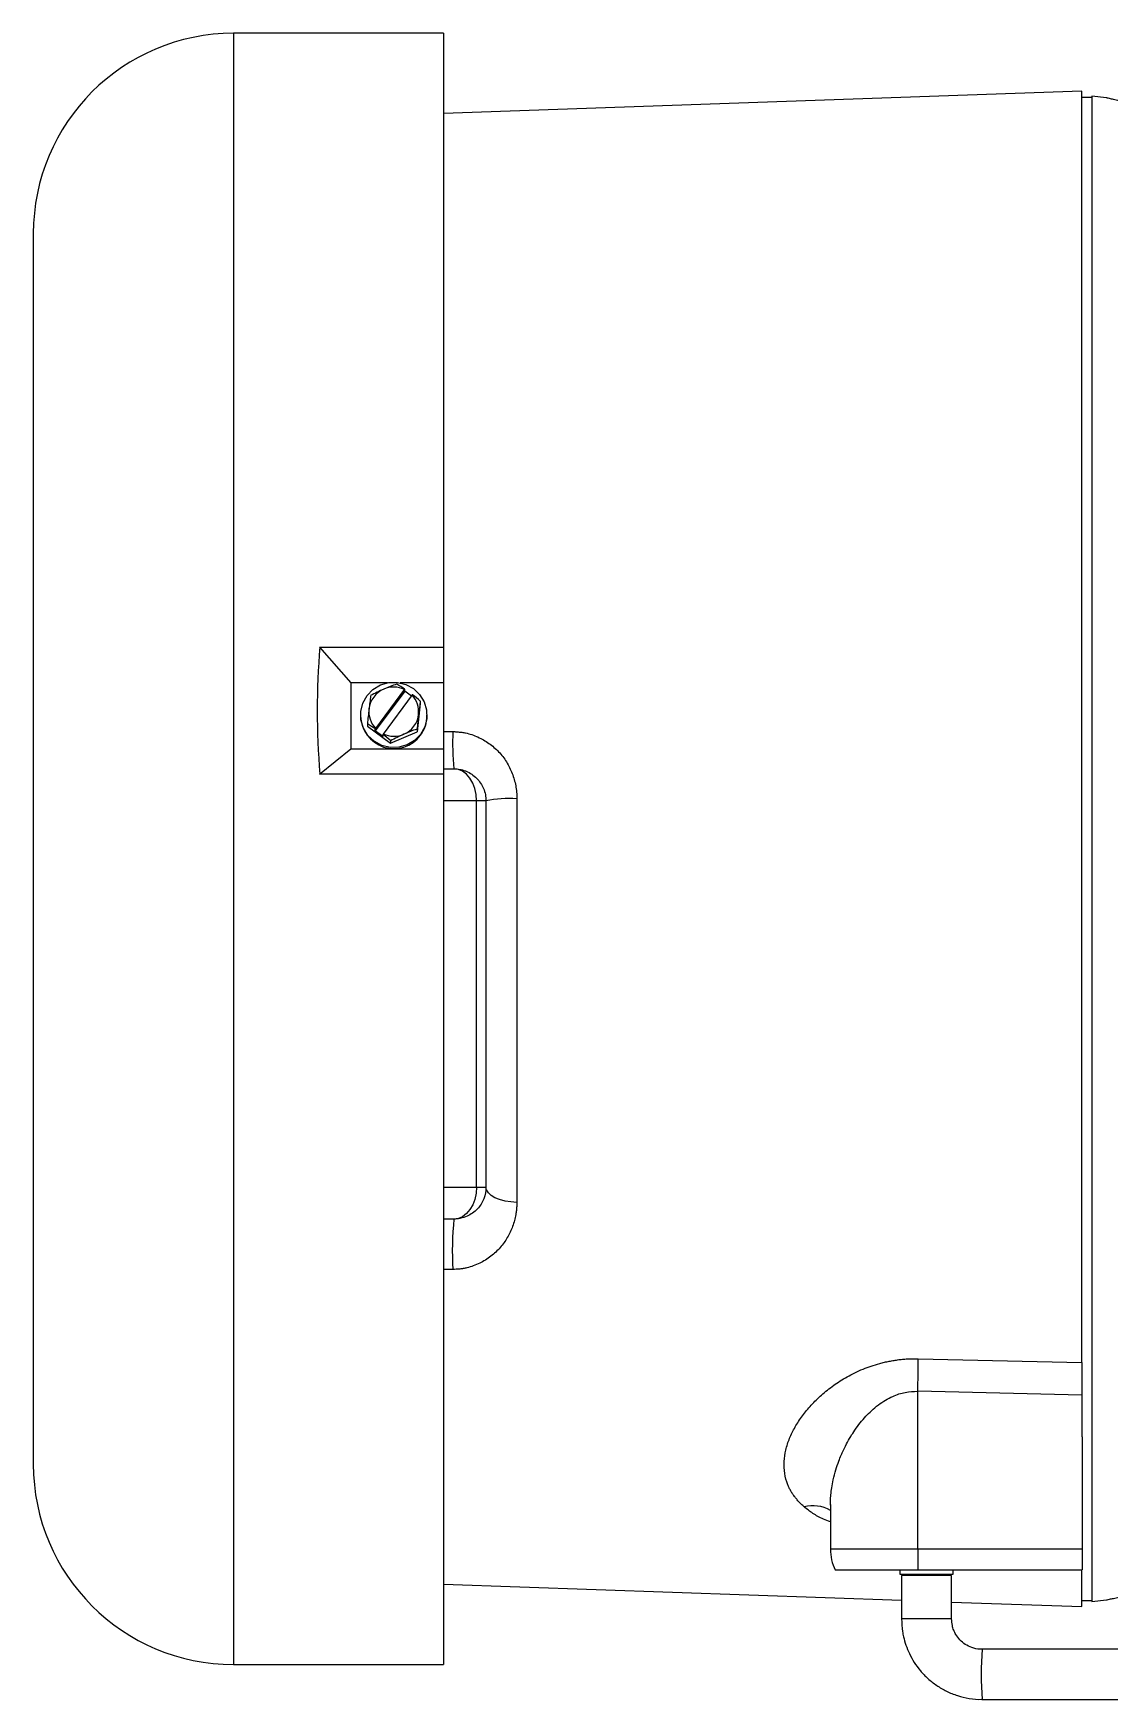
# Paper-space layout '_Top' of a CAD drawing. Header units: inches. Extents: x -17.7 to 12.2, y -8 to 5.1.
# Drawn here: x -17.74 to -11.02, y -5.31 to 5.09 of the extents above; entities that cross this region are included whole.
import ezdxf

# ---------------------------------------------------------------- set-up
doc = ezdxf.new("R2010")
doc.units = ezdxf.units.IN
doc.header["$MEASUREMENT"] = 0

psp = doc.layouts.new('_Top')

# ---------------------------------------------------------------- linework, layer by layer
at = {"color": 7, "linetype": 'Continuous', "lineweight": 25}
for p, q in [((-15.179, 5.09), (-16.489, 5.09)), ((-15.179, 5.09), (-15.179, -5.09)), ((-11.194, 4.728), (-15.179, 4.589)), ((-11.194, -3.205), (-11.194, 4.728)), ((-11.132, 4.69), (-11.194, 4.69)), ((-11.041, 4.687), (-11.132, 4.697)), ((-11.132, 4.697), (-11.132, -4.697)), ((-17.739, 3.84), (-17.739, -3.84)), ((-15.952, 1.26), (-15.179, 1.26)), ((-15.952, 1.26), (-15.758, 1.036)), ((-15.758, 1.036), (-15.758, 0.625)), ((-15.529, 1.036), (-15.758, 1.036)), ((-15.421, 0.984), (-15.606, 0.736)), ((-15.423, 0.996), (-15.604, 0.752)), ((-15.374, 0.961), (-15.556, 0.717)), ((-15.179, 1.036), (-15.45, 1.036)), ((-15.421, 0.997), (-15.423, 0.996)), ((-15.421, 0.984), (-15.421, 0.997)), ((-15.379, 0.954), (-15.421, 0.984)), ((-15.373, 0.962), (-15.374, 0.961)), ((-15.696, 0.836), (-15.696, 0.831)), ((-15.324, 0.908), (-15.344, 0.731)), ((-15.324, 0.923), (-15.324, 0.908)), ((-15.282, 0.831), (-15.282, 0.836)), ((-15.654, 0.78), (-15.654, 0.765)), ((-15.654, 0.765), (-15.509, 0.66)), ((-15.604, 0.752), (-15.606, 0.749)), ((-15.606, 0.736), (-15.606, 0.749)), ((-15.557, 0.701), (-15.606, 0.736)), ((-15.509, 0.66), (-15.344, 0.731)), ((-15.344, 0.746), (-15.344, 0.731)), ((-15.179, 0.732), (-15.121, 0.732)), ((-15.952, 0.467), (-15.758, 0.625)), ((-15.758, 0.625), (-15.179, 0.625)), ((-15.556, 0.717), (-15.557, 0.714)), ((-15.557, 0.714), (-15.557, 0.701)), ((-15.509, 0.675), (-15.509, 0.66)), ((-15.179, 0.467), (-15.952, 0.467)), ((-15.179, 0.5), (-15.114, 0.5)), ((-14.721, 0.314), (-14.721, -2.206)), ((-14.914, 0.3), (-15.179, 0.3)), ((-14.973, -2.11), (-14.973, 0.3)), ((-15.179, -2.11), (-14.914, -2.11)), ((-15.114, -2.31), (-15.179, -2.31)), ((-15.121, -2.624), (-15.179, -2.624)), ((-12.216, -3.182), (-11.194, -3.205)), ((-11.194, -3.409), (-12.219, -3.385)), ((-12.219, -4.37), (-12.219, -3.385)), ((-11.194, -3.409), (-11.194, -3.669)), ((-11.192, -3.669), (-11.194, -3.669)), ((-11.192, -3.669), (-11.192, -4.5)), ((-12.764, -4.091), (-12.764, -4.37)), ((-11.192, -4.37), (-12.764, -4.37)), ((-12.734, -4.5), (-11.192, -4.5)), ((-12.33, -4.5), (-12.33, -4.525)), ((-12.33, -4.525), (-11.997, -4.525)), ((-12.32, -4.534), (-12.32, -4.805)), ((-12.008, -4.534), (-12.32, -4.534)), ((-12.31, -4.525), (-12.31, -4.534)), ((-12.018, -4.534), (-12.018, -4.525)), ((-12.008, -4.805), (-12.008, -4.534)), ((-11.997, -4.525), (-11.997, -4.5)), ((-11.194, -4.728), (-11.194, -4.5)), ((-15.179, -4.589), (-12.32, -4.689)), ((-12.008, -4.7), (-11.194, -4.728)), ((-11.194, -4.69), (-11.132, -4.69)), ((-11.132, -4.697), (-11.041, -4.687)), ((-16.489, -5.09), (-15.179, -5.09)), ((-9.66, -4.995), (-11.818, -4.995)), ((-11.818, -5.308), (-9.66, -5.308))]:
    psp.add_line(p, q, dxfattribs=at)
at = {"color": 8, "linetype": 'Continuous', "lineweight": 25}
for p, q in [((-16.489, 5.09), (-16.489, -5.09)), ((-12.008, -4.805), (-12.32, -4.805))]:
    psp.add_line(p, q, dxfattribs=at)
at = {"color": 7, "linetype": 'Continuous', "lineweight": 25, "flags": 128}
for points in [[(-15.322, 0.715), (-15.36, 0.677), (-15.406, 0.649), (-15.458, 0.634), (-15.512, 0.633), (-15.564, 0.646), (-15.612, 0.672), (-15.651, 0.708), (-15.679, 0.754), (-15.694, 0.805), (-15.695, 0.858), (-15.682, 0.91), (-15.656, 0.957), (-15.619, 0.995), (-15.573, 1.023), (-15.521, 1.038), (-15.467, 1.039), (-15.414, 1.026), (-15.367, 1.001), (-15.328, 0.964), (-15.3, 0.918), (-15.285, 0.867), (-15.283, 0.814), (-15.296, 0.762), (-15.322, 0.715)], [(-14.973, 0.3), (-14.975, 0.339), (-14.983, 0.377), (-14.996, 0.411), (-15.014, 0.441), (-15.035, 0.466), (-15.06, 0.485), (-15.086, 0.496), (-15.114, 0.5)], [(-14.973, -2.11), (-14.975, -2.149), (-14.983, -2.187), (-14.996, -2.221), (-15.014, -2.251), (-15.035, -2.276), (-15.06, -2.295), (-15.086, -2.306), (-15.114, -2.31)], [(-14.721, -2.206), (-14.759, -2.203), (-14.795, -2.198), (-14.829, -2.188), (-14.858, -2.177), (-14.882, -2.162), (-14.899, -2.146), (-14.91, -2.128), (-14.914, -2.11)]]:
    psp.add_lwpolyline(points, dxfattribs=at)
at = {"color": 7, "linetype": 'Continuous', "lineweight": 25}
for centre, radius, start, end in [((-16.489, 3.84), 1.25, 90, 180), ((-11.025, 0.864), 4.942, 175.3977, 184.6023), ((-15.491, 0.856), 0.154, 113.2332, 173.4765), ((-10.268, 0.282), 5.408, 172.8392, 173.7262), ((-15.213, 0.21), 0.857, 113.2721, 119.4249), ((-15.25, 0.313), 0.748, 107.0433, 113.7869), ((-15.489, 0.852), 0.158, 65.1963, 113.4264), ((-15.824, 0.41), 0.712, 55.5603, 60.1668), ((-15.486, 0.856), 0.152, 353.7321, 43.1985), ((-15.937, 0.221), 0.932, 48.8458, 52.6925), ((-8.04, 0.028), 7.651, 173.6563, 174.3588), ((-15.493, 0.857), 0.152, 173.7321, 223.1985), ((-15.487, 0.857), 0.154, 293.2332, 353.4765), ((-7.73, -0.006), 7.651, 173.6563, 174.3588), ((-9.958, 0.249), 5.408, 172.8392, 173.7262), ((-15.489, 0.833), 0.207, 180.7462, 323.5064), ((-16.008, 0.162), 0.712, 55.5603, 60.1668), ((-15.125, 0.032), 0.748, 107.0433, 113.7869), ((-15.484, 0.831), 0.202, 323.2855, 359.9709), ((-13.398, 0.668), 1.724, 177.8676, 185.581), ((-16.122, -0.027), 0.932, 48.8458, 52.6925), ((-15.489, 0.861), 0.158, 245.1963, 293.4264), ((-15.088, -0.072), 0.857, 113.2721, 119.4249), ((-14.768, -0.397), 0.712, 86.2219, 101.8456), ((-13.077, -2.512), 2.047, 174.3252, 183.13), ((-21.065, -3.169), 8.849, 358.6043, 359.9207), ((-16.489, -3.84), 1.25, 180, 270), ((-12.464, -4.37), 0.3, 180, 205.6793), ((-1.757, -4.373), 10.462, 179.9859, 180.6978)]:
    psp.add_arc(centre, radius, start, end, dxfattribs=at)
at = {"color": 8, "linetype": 'Continuous', "lineweight": 25}
for centre, radius, start, end in [((-12.872, -4.317), 0.218, 60.2326, 104.8231), ((-9.6, -5.151), 2.223, 175.9693, 184.0307)]:
    psp.add_arc(centre, radius, start, end, dxfattribs=at)
at = {"color": 7, "linetype": 'Continuous', "lineweight": 25}
for points, knots in [([(-10.755, 4.63), (-10.776, 4.633), (-10.797, 4.637), (-10.836, 4.644), (-10.855, 4.648), (-10.881, 4.653), (-10.89, 4.654), (-10.906, 4.658), (-10.914, 4.659), (-10.937, 4.664), (-10.951, 4.667), (-10.97, 4.671), (-10.976, 4.672), (-10.987, 4.675), (-10.992, 4.676), (-11.007, 4.679), (-11.015, 4.681), (-11.028, 4.684), (-11.033, 4.685), (-11.039, 4.686), (-11.041, 4.687), (-11.041, 4.687)], [0, 0, 0, 0, 0.125, 0.125, 0.25, 0.25, 0.3125, 0.3125, 0.375, 0.375, 0.5, 0.5, 0.5625, 0.5625, 0.625, 0.625, 0.75, 0.75, 0.875, 0.875, 1, 1, 1, 1]), ([(-15.121, 0.732), (-15.117, 0.732), (-15.109, 0.732), (-15.098, 0.731), (-15.087, 0.73), (-15.075, 0.729), (-15.064, 0.728), (-15.052, 0.726), (-15.032, 0.722), (-15.002, 0.714), (-14.964, 0.699), (-14.929, 0.681), (-14.884, 0.652), (-14.833, 0.608), (-14.792, 0.555), (-14.766, 0.508), (-14.75, 0.471), (-14.737, 0.433), (-14.729, 0.401), (-14.725, 0.374), (-14.723, 0.354), (-14.721, 0.334), (-14.721, 0.32), (-14.721, 0.314)], [0, 0, 0, 0, 0.017855, 0.035677, 0.053481, 0.071284, 0.089103, 0.106954, 0.124853, 0.187312, 0.250068, 0.312165, 0.374612, 0.499717, 0.624321, 0.686728, 0.749323, 0.811832, 0.874433, 0.905855, 0.937213, 0.968572, 1, 1, 1, 1]), ([(-15.114, 0.5), (-15.101, 0.5), (-15.088, 0.499), (-15.068, 0.495), (-15.062, 0.493), (-15.05, 0.489), (-15.043, 0.487), (-15.025, 0.48), (-15.014, 0.473), (-14.992, 0.459), (-14.982, 0.45), (-14.963, 0.432), (-14.955, 0.422), (-14.94, 0.4), (-14.934, 0.389), (-14.924, 0.365), (-14.92, 0.352), (-14.915, 0.326), (-14.914, 0.313), (-14.914, 0.3)], [0, 0, 0, 0, 0.125, 0.125, 0.1875, 0.1875, 0.25, 0.25, 0.375, 0.375, 0.5, 0.5, 0.625, 0.625, 0.75, 0.75, 0.875, 0.875, 1, 1, 1, 1]), ([(-14.914, -2.11), (-14.914, -2.135), (-14.919, -2.16), (-14.932, -2.194), (-14.938, -2.206), (-14.951, -2.227), (-14.959, -2.237), (-14.976, -2.256), (-14.986, -2.265), (-15.008, -2.28), (-15.019, -2.287), (-15.045, -2.298), (-15.058, -2.302), (-15.078, -2.307), (-15.085, -2.308), (-15.1, -2.31), (-15.107, -2.31), (-15.114, -2.31)], [0, 0, 0, 0, 0.25, 0.25, 0.375, 0.375, 0.5, 0.5, 0.625, 0.625, 0.75, 0.75, 0.875, 0.875, 0.9375, 0.9375, 1, 1, 1, 1]), ([(-14.721, -2.206), (-14.721, -2.21), (-14.721, -2.219), (-14.722, -2.231), (-14.723, -2.244), (-14.724, -2.257), (-14.726, -2.27), (-14.729, -2.29), (-14.735, -2.319), (-14.747, -2.356), (-14.762, -2.391), (-14.786, -2.436), (-14.823, -2.489), (-14.872, -2.535), (-14.917, -2.566), (-14.953, -2.586), (-14.992, -2.603), (-15.027, -2.613), (-15.055, -2.619), (-15.077, -2.622), (-15.099, -2.624), (-15.114, -2.624), (-15.121, -2.624)], [0, 0, 0, 0, 0.0207374, 0.0414775, 0.0622335, 0.0830192, 0.1038479, 0.124733, 0.1867976, 0.2487982, 0.3116699, 0.3740701, 0.49831, 0.6235893, 0.6868177, 0.7485191, 0.8121023, 0.8742766, 0.906039, 0.9374816, 0.968752, 1, 1, 1, 1]), ([(-12.928, -4.106), (-12.931, -4.103), (-12.937, -4.098), (-12.946, -4.09), (-12.955, -4.081), (-12.963, -4.072), (-12.971, -4.063), (-12.978, -4.054), (-12.985, -4.045), (-12.992, -4.036), (-12.999, -4.027), (-13.005, -4.017), (-13.011, -4.007), (-13.016, -3.998), (-13.021, -3.988), (-13.026, -3.978), (-13.038, -3.948), (-13.052, -3.897), (-13.055, -3.825), (-13.044, -3.751), (-13.021, -3.679), (-12.986, -3.607), (-12.94, -3.538), (-12.886, -3.471), (-12.82, -3.407), (-12.746, -3.347), (-12.674, -3.302), (-12.612, -3.269), (-12.561, -3.246), (-12.51, -3.227), (-12.465, -3.213), (-12.427, -3.203), (-12.397, -3.197), (-12.367, -3.192), (-12.337, -3.187), (-12.307, -3.184), (-12.277, -3.182), (-12.247, -3.181), (-12.226, -3.182), (-12.216, -3.182)], [0, 0, 0, 0, 0.009644, 0.019286, 0.028928, 0.038576, 0.048233, 0.057903, 0.067591, 0.0773, 0.087035, 0.096799, 0.106597, 0.116432, 0.126309, 0.13623, 0.146201, 0.211763, 0.278531, 0.340551, 0.403274, 0.462996, 0.522649, 0.581357, 0.63907, 0.698573, 0.756106, 0.787125, 0.817356, 0.846973, 0.876156, 0.892003, 0.907676, 0.923207, 0.938633, 0.953988, 0.96931, 0.984635, 1, 1, 1, 1]), ([(-11.194, -3.205), (-11.194, -3.219), (-11.194, -3.234), (-11.194, -3.266), (-11.194, -3.282), (-11.194, -3.317), (-11.194, -3.335), (-11.194, -3.371), (-11.194, -3.39), (-11.194, -3.409)], [0, 0, 0, 0, 0.25, 0.25, 0.5, 0.5, 0.75, 0.75, 1, 1, 1, 1]), ([(-11.041, -4.687), (-11.041, -4.687), (-11.035, -4.685), (-11.018, -4.681), (-11.014, -4.681), (-11.006, -4.679), (-11.002, -4.678), (-10.987, -4.675), (-10.976, -4.672), (-10.957, -4.668), (-10.951, -4.667), (-10.937, -4.664), (-10.929, -4.662), (-10.907, -4.658), (-10.89, -4.654), (-10.855, -4.648), (-10.836, -4.644), (-10.797, -4.637), (-10.776, -4.633), (-10.755, -4.63)], [0, 0, 0, 0, 0.25, 0.25, 0.3125, 0.3125, 0.375, 0.375, 0.5, 0.5, 0.5625, 0.5625, 0.625, 0.625, 0.75, 0.75, 0.875, 0.875, 1, 1, 1, 1]), ([(-12.32, -4.805), (-12.319, -4.832), (-12.317, -4.869), (-12.307, -4.924), (-12.293, -4.97), (-12.271, -5.024), (-12.242, -5.078), (-12.203, -5.13), (-12.156, -5.179), (-12.101, -5.222), (-12.039, -5.258), (-11.971, -5.286), (-11.897, -5.302), (-11.845, -5.309), (-11.819, -5.307), (-11.818, -5.307)], [0, 0, 0, 0, 0.10076, 0.142488, 0.21178, 0.284254, 0.362504, 0.44478, 0.530414, 0.618901, 0.709913, 0.803252, 0.898824, 0.996628, 1, 1, 1, 1]), ([(-11.818, -4.994), (-11.823, -4.994), (-11.844, -4.996), (-11.881, -4.986), (-11.923, -4.966), (-11.957, -4.937), (-11.98, -4.906), (-11.995, -4.876), (-12.005, -4.843), (-12.007, -4.819), (-12.008, -4.805)], [0, 0, 0, 0, 0.049493, 0.216243, 0.369208, 0.51883, 0.658242, 0.759843, 0.857803, 1, 1, 1, 1])]:
    psp.add_open_spline(points, degree=3, knots=knots, dxfattribs=at)
psp.add_open_spline([(-14.914, 0.3), (-14.914, -0.537), (-14.914, -1.373), (-14.914, -2.11)], degree=3, dxfattribs=at)
at = {"color": 8, "linetype": 'Continuous', "lineweight": 25}
for points, knots in [([(-12.763, -4.095), (-12.764, -4.086), (-12.764, -4.065), (-12.761, -4.029), (-12.756, -3.985), (-12.746, -3.933), (-12.732, -3.877), (-12.714, -3.826), (-12.7, -3.789), (-12.684, -3.754), (-12.665, -3.715), (-12.639, -3.669), (-12.611, -3.625), (-12.579, -3.582), (-12.544, -3.542), (-12.507, -3.504), (-12.466, -3.47), (-12.422, -3.44), (-12.378, -3.417), (-12.337, -3.401), (-12.285, -3.387), (-12.245, -3.386), (-12.219, -3.385)], [0, 0, 0, 0, 0.0316758, 0.0764304, 0.1277473, 0.1856295, 0.2579881, 0.321559, 0.3646012, 0.3851527, 0.4464336, 0.501381, 0.5500112, 0.6075135, 0.6602195, 0.7082178, 0.7623861, 0.8122274, 0.8581065, 0.8953901, 0.9312143, 1, 1, 1, 1]), ([(-12.764, -4.2), (-12.779, -4.195), (-12.819, -4.179), (-12.875, -4.148), (-12.91, -4.12), (-12.928, -4.106)], [0, 0, 0, 0, 0.222263, 0.614423, 1, 1, 1, 1])]:
    psp.add_open_spline(points, degree=3, knots=knots, dxfattribs=at)

doc.saveas('drawing.dxf')
